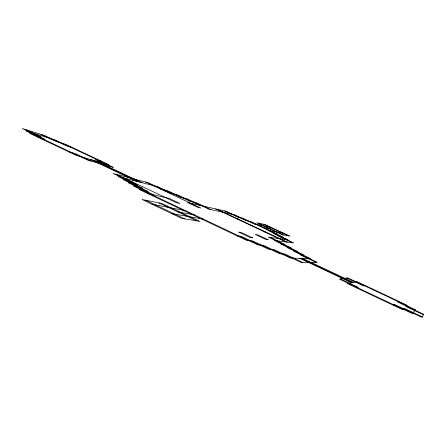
<?xml version="1.0" encoding="UTF-8"?>
<svg xmlns="http://www.w3.org/2000/svg" width="446" height="446" viewBox="0 0 446 446"><rect width="100%" height="100%" fill="white"/><g stroke="black" fill="none" stroke-linecap="round" stroke-linejoin="round"><path stroke-width="0.67" d="M393.316 305.293L394.493 304.434L421.994 317.429L423.7 314.285L397.748 302.048L398.752 301.312M356.488 287.876L358.389 287.375L340.577 278.956M365.28 285.54L363.652 285.97L346.821 278.036M237.183 235.906L241.604 236.458L268.737 249.308L274.262 249.704L300.978 262.343L317.312 262.36L293.379 251.081L297.532 251.382L274.474 240.528L293.697 242.914L273.264 233.33L277.3 233.988L250.959 221.645L246.348 220.709L226.401 211.354L187.504 202.523L197.768 207.362L200.767 208.014L145.574 182.007M264.612 231.914L266.111 232.16M171.71 213.606L203.471 219.153M283.344 233.102L267.918 230.404L288.127 239.881L268.436 237.16L291.216 247.881L286.94 247.491L310.578 258.619L290.402 258.067L263.547 245.356L257.643 244.821L133.527 186.015L142.91 188.268L118.012 176.488L158.14 186.829L180.251 197.244L187.108 198.894L208.957 209.174L234.685 214.827L254.555 224.143L271.056 227.354M177.67 211.817L194.584 214.944M250.485 225.28L252.096 225.581M262.666 227.538L270.873 229.054M151.891 204.168L185.742 210.757M236.464 218.696L238.175 219.047M147.682 193.486L168.989 198.319L179.922 203.488L176.404 202.724L116.322 174.314M132.523 181.974L123.063 179.587L148.289 191.529L138.957 189.349L246.37 240.26L252.665 240.94L279.659 253.724L284.81 253.986L302.488 262.343M160.471 189.026L167.925 190.905L189.946 201.274L196.519 202.813L210.991 209.62M68.55 151.724L75.642 153.775L91.168 161.112M101.582 161.274L95.438 159.501L110.218 166.47M37.364 136.978L44.974 139.286L22.3 128.571L44.594 135.523L66.214 145.719L72.809 147.715M263.631 224.226L288.372 235.8M258.201 223.117L283.628 235.025M224.672 210.964L238.047 217.235L242.869 218.256L282.664 236.91L278.717 236.313L292.464 242.763M217.486 209.33L287.33 242.122M215.613 208.906L285.992 241.961M269.997 237.378L285.033 244.447L280.64 243.973L303.982 254.961L299.957 254.755L316.091 262.36M199.513 205.249L177.58 194.924L170.428 193.163L148.223 182.704L113.089 173.466L137.652 185.084L128.231 182.76L153.803 194.874M41.043 134.413L55.538 141.254L65.685 144.359L108.841 164.697L76.428 155.448L29.648 133.332L41.149 136.85L26.186 129.78M423.432 314.787L405.927 306.53L407.209 305.298L356.995 281.638L347.389 283.572L402.627 309.697L404.098 308.286L422.295 316.877M96.57 161.196L142.19 182.721M302.583 258.401L353.371 282.368M93.365 160.281L139.358 181.99M301.162 258.362L352.424 282.558M90.103 159.35L136.482 181.249M299.712 258.323L351.454 282.753M158.954 202.924L196.575 220.798M145.591 200.204L184.806 218.875M415.36 309.741L412.388 313.594L339.462 279.124L347.791 277.891L415.36 309.741M252.547 237.813L249.922 237.489L238.426 232.054L241.197 232.45L252.547 237.813M268.091 239.742L265.855 239.463L255.224 234.451L257.576 234.786L268.091 239.742M199.351 221.249L181.695 218.362L142.057 199.485L162.11 203.566L199.351 221.249M289.521 235.99L282.402 234.825L256.796 222.833L264.935 224.489L289.521 235.99M113.2 167.306L87.784 160.159L25.935 130.923L55.209 139.972L113.2 167.306"/></g></svg>
